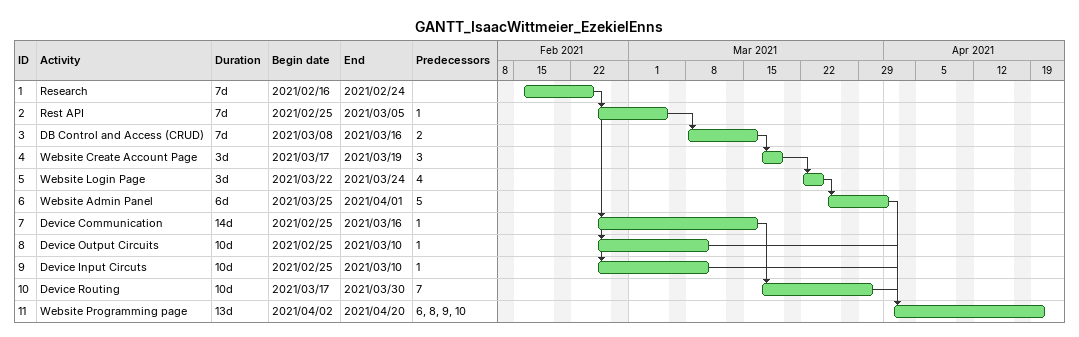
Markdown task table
GANTT_IsaacWittmeier_EzekielEnns

| ID | Task | Duration | Start | Finish | Predecessors |
|---|---|---|---|---|---|
| 1 | Research | 7d | 2021-02-16 | 2021-02-24 |  |
| 2 | Rest API | 7d | 2021-02-25 | 2021-03-05 | 1 |
| 3 | DB Control and Access (CRUD) | 7d | 2021-03-08 | 2021-03-16 | 2 |
| 4 | Website Create Account Page | 3d | 2021-03-17 | 2021-03-19 | 3 |
| 5 | Website Login Page | 3d | 2021-03-22 | 2021-03-24 | 4 |
| 6 | Website Admin Panel | 6d | 2021-03-25 | 2021-04-01 | 5 |
| 7 | Device Communication | 14d | 2021-02-25 | 2021-03-16 | 1 |
| 8 | Device Output Circuits | 10d | 2021-02-25 | 2021-03-10 | 1 |
| 9 | Device Input Circuts | 10d | 2021-02-25 | 2021-03-10 | 1 |
| 10 | Device Routing | 10d | 2021-03-17 | 2021-03-30 | 7 |
| 11 | Website Programming page | 13d | 2021-04-02 | 2021-04-20 | 6, 8, 9, 10 |
